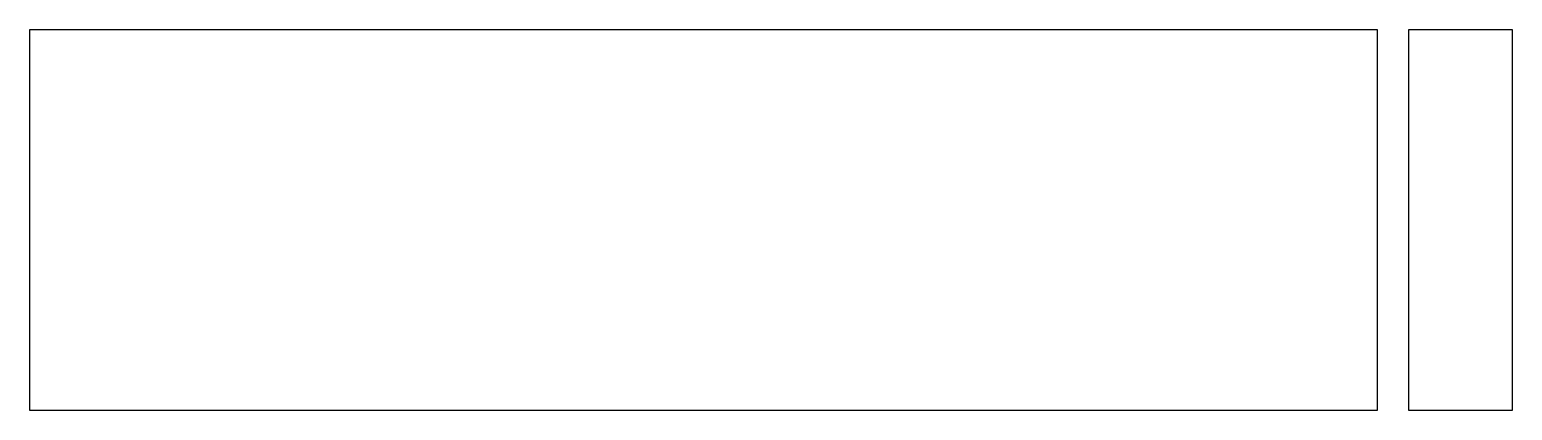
# Model space of a CAD drawing. Header units: metres. Extents: x 0 to 858, y -110 to 110.
import ezdxf

# ---------------------------------------------------------------- set-up
doc = ezdxf.new("R2010")
doc.units = ezdxf.units.M

msp = doc.modelspace()

# ---------------------------------------------------------------- linework, layer by layer
for p, q in [((780, 110), (0, 110)), ((0, 110), (0, -110)), ((780, -110), (780, 110)), ((858, 110), (798, 110)), ((798, 110), (798, -110)), ((858, -110), (858, 110)), ((0, -110), (780, -110)), ((798, -110), (858, -110))]:
    msp.add_line(p, q)

doc.saveas('drawing.dxf')
